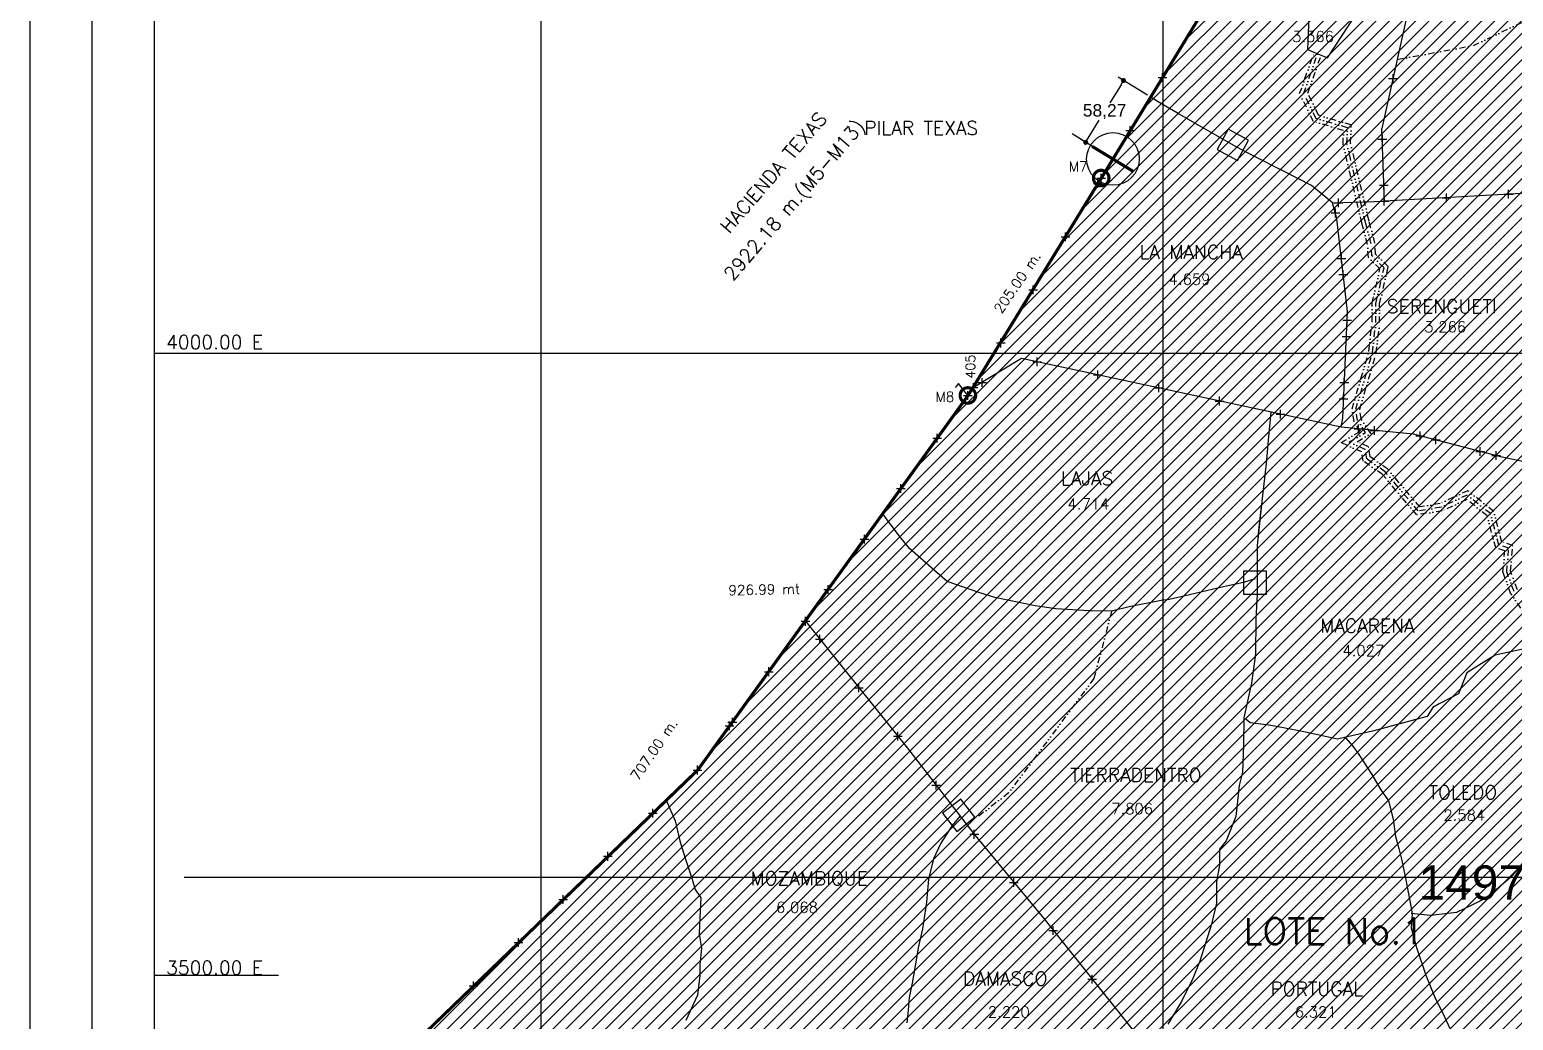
# Model space of a CAD drawing. Extents: x 0 to 28539, y 0 to 9112.
# Drawn here: x 22785 to 23977, y 6561 to 7357 of the extents above; entities that cross this region are included whole.
import ezdxf
from ezdxf.enums import TextEntityAlignment as Align

# ---------------------------------------------------------------- set-up
doc = ezdxf.new("R2010")
doc.units = 0
doc.header["$LTSCALE"] = 10
doc.header["$MEASUREMENT"] = 0
doc.header["$PDMODE"] = 2
doc.header["$PDSIZE"] = 3.5
doc.linetypes.add('DIVIDE', pattern=[1.25, 0.5, -0.25, 0, -0.25, 0, -0.25])
doc.layers.get('0').update_dxf_attribs({"linetype": 'CONTINUOUS'})
doc.layers.get('Defpoints').update_dxf_attribs({"linetype": 'CONTINUOUS'})
for name, color, linetype in [('AREA', 2, 'CONTINUOUS'), ('CANO', 5, 'DIVIDE'), ('CERCO', 2, 'CONTINUOUS'), ('COORD', 8, 'CONTINUOUS'), ('COORDENADAS', 1, 'CONTINUOUS'), ('DIV-', 5, 'CONTINUOUS'), ('HOJA', 8, 'CONTINUOUS'), ('LIMITE', 6, 'CONTINUOUS'), ('LINEA', 7, 'CONTINUOUS'), ('MOJON', 2, 'CONTINUOUS'), ('MURO', 3, 'CONTINUOUS'), ('PL', 3, 'CONTINUOUS'), ('PUA', 1, 'CONTINUOUS'), ('R', 1, 'CONTINUOUS'), ('r-100', 6, 'CONTINUOUS'), ('R-100B', 6, 'CONTINUOUS'), ('R120', 5, 'CONTINUOUS'), ('R60', 2, 'CONTINUOUS'), ('R80', 2, 'CONTINUOUS')]:
    doc.layers.add(name, color=color, linetype=linetype)
doc.styles.add('ARIAL', font='arial.ttf')
doc.styles.add('SIMPLEX', font='simplex', dxfattribs={"height": 8})
doc.dimstyles.new('Arq 1000', dxfattribs={"dimscale": 5, "dimtxt": 2, "dimasz": 0.8, "dimexe": 1, "dimexo": 0.625, "dimgap": 0.2, "dimtad": 0, "dimtih": 1, "dimtoh": 1, "dimzin": 1, "dimtxsty": 'ARIAL', "dimblk": 'DOT', "dimcen": 2.5, "dimadec": 0, "dimazin": 0, "dimtfac": 1, "dimtix": 1, "dimtmove": 2, "dimatfit": 3, "dimfxl": 1, "dimarcsym": 0})

# ---------------------------------------------------------------- blocks, each defined once
blk = doc.blocks.new('_DOT')
at = {"color": 0, "linetype": 'ByBlock'}
blk.add_line((-0.5, 0), (-1, 0), dxfattribs=at)
at = {"color": 0, "linetype": 'ByBlock', "const_width": 0.5}
blk.add_lwpolyline([(-0.25, 0, 1), (0.25, 0, 1)], format="xyb", close=True, dxfattribs=at)
blk = doc.blocks.new('*D13')
at = {"color": 1, "lineweight": -2}
for p, q in [((23662, 7312.8), (23653.1, 7298.4)), ((23683.2, 7304.5), (23659.8, 7318.8)), ((23635.7, 7269.9), (23644.5, 7284.3)), ((23652.7, 7254.8), (23629.4, 7269.1))]:
    blk.add_line(p, q, dxfattribs=at)
at = {"layer": 'Defpoints', "color": 0}
for p in [(23664, 7316.2), (23685.8, 7302.9), (23655.4, 7253.2)]:
    blk.add_point(p, dxfattribs=at)
at = {"color": 1, "lineweight": -2, "xscale": 4, "yscale": 4, "zscale": 4}
for p, rotation in [((23664, 7316.2), 58.52609365823916), ((23633.6, 7266.5), 238.5260936582391)]:
    blk.add_blockref('_DOT', p, dxfattribs=dict(at, rotation=rotation))
at = {"color": 7, "insert": (23648.8, 7291.3), "char_height": 10, "attachment_point": 5, "style": 'ARIAL'}
blk.add_mtext('58,27', dxfattribs=at)

msp = doc.modelspace()

# ---------------------------------------------------------------- hatches: boundary and pattern name
at = {"layer": 'COORDENADAS', "true_color": 0xe60000}
h = msp.add_hatch(dxfattribs=at)
h.set_pattern_fill('LINE', color=1, scale=60, angle=45)
h.set_pattern_definition([(45, (4432.5205, 9e-13), (-5.3033009, 5.3033009), [])])
h.paths.add_polyline_path([(23082.714, 6531.279), (23082.517, 6531.478), (23321.603, 6761.996), (23538.902, 7063.063), (23646.071, 7237.819), (23741.136, 7393.853), (23829.56, 7538.989), (23938.814, 7718.312), (23969.43, 7766.817), (24140.919, 8042.891), (24178.698, 8048.731), (24189.838, 8044.085), (24203.977, 8020.356), (24209.128, 8003.794), (24215.24, 7990.137), (24225.033, 7981.418), (24228.981, 7979.206), (24231.826, 7978.275), (24269.187, 7949.657), (24293.866, 7930.753), (24263.417, 7900.027), (24207.04, 7661.556), (24195.537, 7556.013), (24195.508, 7555.727), (24155.663, 7559.685), (24165.325, 7375.548), (24169.18, 7320.778), (24174.304, 7256.827), (24180.471, 7238.92), (24177.684, 7232.516), (24178.889, 7227.554), (24192.868, 7117.528), (24200.035, 7065.937), (24210.321, 7003.164), (24216.311, 6966.138), (24266.921, 6953.947), (24271.413, 6952.824), (24276.509, 6952.447), (24472.964, 6915.747), (24512.129, 6908.254), (24549.174, 6901.391), (24555.914, 6900.162), (24585.957, 6895.079), (24644.045, 6886.665), (24703.855, 6877.711), (24698.709, 6831.162), (24720.504, 6796.818), (24710.357, 6777.569), (24724.482, 6776.082), (24708.206, 6745.58), (24711.971, 6716.636), (24721.452, 6692.891), (24721.215, 6690.371), (24720.353, 6687.342), (24706.47, 6654.382), (24680.187, 6599.963), (24684.927, 6482.974), (24688.02, 6450.188), (24749.535, 6386.906), (24773.168, 6338.367), (24764.769, 6334.465), (24761.469, 6332.933), (24749.834, 6327.36), (24740.889, 6324.348), (24691.262, 6303.589), (24654.164, 6278.145), (24533.057, 6237.084), (24404.181, 6226.791), (24352.306, 6223.506), (24311.359, 6218.426), (24233.948, 6177.31), (24166.288, 6142.623), (24143.61, 6141.075), (24060.468, 6145.349), (24026.299, 6152.13), (23979.053, 6145.476), (23932.157, 6142.983), (23913.317, 6146.831), (23876.508, 6132.855), (23880.595, 6158.356), (23872.418, 6188.459), (23854.375, 6207.066), (23766.5, 6222.461), (23750.444, 6235.273), (23722.209, 6247.539), (23531.789, 6145.089), (23501.013, 6208.979), (23512.005, 6264.907), (23509.512, 6280.25), (23500.965, 6312.995), (23465.289, 6328.243), (23433.732, 6337.384), (23322.802, 6341.458), (23297.724, 6330.149), (23283.099, 6315.569), (23267.408, 6275.766), (23227.915, 6248.391), (23216.182, 6242.583), (23209.242, 6239.148), (23192.991, 6231.104), (23166.121, 6235.723), (23148.873, 6268.54), (23146.723, 6308.894), (23147.576, 6333.859), (23144.71, 6337.811), (23149.539, 6421.826), (23143.651, 6459.878), (23136.968, 6476.215), (23104.191, 6502.542), (23082.714, 6531.279), (23082.52, 6531.481)])

# ---------------------------------------------------------------- linework, layer by layer
at = {"layer": 'AREA'}
for p in [(23543.458, 7069.395), (23408.273, 6881.505), (23321.603, 6761.996)]:
    msp.add_point(p, dxfattribs=at)
at = {"layer": 'CANO', "color": 152, "true_color": 0x2a7dc6}
for points in [[(23884.011, 7333.177), (23945.238, 7344.318), (24005.342, 7372.918), (24071.648, 7392.937), (24126.173, 7405.371), (24136.753, 7407.784), (24163.081, 7418.312)], [(23654.433, 6889.57), (23640.226, 6835.43), (23571.624, 6743.55), (23545.295, 6723.131)]]:
    msp.add_lwpolyline(points, dxfattribs=at)
at = {"layer": 'CANO'}
for points in [[(23983.436, 6891.98), (23975.221, 6904.08), (23969.015, 6921.015), (23970.488, 6938.169), (23963.177, 6940.588), (23956.296, 6966.396), (23939.93, 6979.516), (23920.191, 6970.345), (23899.685, 6967.059), (23872.27, 6999.551), (23856.751, 7010.321), (23855.574, 7017.657), (23838.861, 7025.182), (23854.385, 7034.323), (23849.293, 7041.943), (23847.728, 7052.337), (23861.263, 7098.274), (23863.887, 7121.958), (23863.847, 7137.4), (23870.167, 7164.775), (23860.812, 7173.967), (23860.179, 7184.432), (23855.538, 7201.7), (23840.505, 7265.138), (23840.927, 7276.082), (23816.646, 7283.302), (23805.607, 7305.735), (23817.273, 7338.765)], [(23977.911, 6905.46), (23972.061, 6921.422), (23973.68, 6940.273), (23965.659, 6942.927), (23958.941, 6968.121), (23940.355, 6983.021), (23919.305, 6973.242), (23900.885, 6970.29), (23874.307, 7001.79), (23859.511, 7012.058), (23858.28, 7019.729), (23845.378, 7025.538), (23858.644, 7033.35), (23852.16, 7043.053), (23850.794, 7052.127), (23864.216, 7097.681), (23866.888, 7121.797), (23866.848, 7137.062), (23873.468, 7165.738), (23863.737, 7175.299), (23863.156, 7184.917), (23858.447, 7202.436), (23843.519, 7265.431), (23844.015, 7278.294), (23818.759, 7285.804), (23808.857, 7305.927), (23820.102, 7337.766)], [(23980.6, 6906.839), (23975.107, 6921.829), (23976.871, 6942.376), (23968.14, 6945.266), (23961.586, 6969.845), (23940.779, 6986.526), (23918.419, 6976.138), (23902.084, 6973.52), (23876.343, 7004.028), (23862.27, 7013.794), (23860.986, 7021.8), (23851.894, 7025.894), (23862.902, 7032.376), (23855.026, 7044.162), (23853.859, 7051.916), (23867.168, 7097.087), (23869.888, 7121.635), (23869.849, 7136.724), (23876.769, 7166.7), (23866.662, 7176.63), (23866.132, 7185.401), (23861.355, 7203.171), (23846.532, 7265.725), (23847.102, 7280.505), (23820.871, 7288.305), (23812.106, 7306.118), (23822.93, 7336.767)]]:
    msp.add_lwpolyline(points, dxfattribs=at)
at = {"layer": 'CERCO'}
for points in [[(23838.991, 7037.54), (23582.021, 7092.902), (23543.458, 7069.395), (23938.814, 7718.312)], [(24052.445, 7676.508), (23896.251, 7388.736), (23871.771, 7277.618)], [(23845.533, 7452.372), (23813.688, 7386.764), (23812, 7341.054), (23820.102, 7337.766), (23828, 7334.541), (23861.79, 7386.221), (23863.358, 7391.122)], [(24187.784, 7234.831), (24188.673, 7230.314), (24178.921, 7227.84), (24197.216, 7083.143), (24216.408, 6966.017), (24139.517, 6977.038), (23968.359, 7013.507), (23897.128, 7031.978), (23838.991, 7037.54), (23840.215, 7044.854), (23844.093, 7130.472), (23835.614, 7205.018), (23832.067, 7217.816), (23873.766, 7219.127), (23871.771, 7277.618)], [(24178.921, 7227.84), (24177.543, 7232.191), (24156.076, 7235.087), (23873.766, 7219.127)], [(23543.458, 7069.395), (23408.273, 6881.505), (23424.62, 6861.366), (23490.462, 6779.43), (23544.759, 6709.418), (23599.882, 6642.502), (23678.373, 6544.415), (23668.29, 6495.372)], [(23408.273, 6881.505), (23321.603, 6761.996)], [(22990.209, 6433.905), (23084.637, 6533.719), (23321.603, 6761.996)]]:
    msp.add_lwpolyline(points, dxfattribs=at)
at = {"layer": 'COORD'}
for p, q in [((23195.703, 9011.951), (23195.703, 5554.586)), ((23695.703, 9011.951), (23695.703, 5554.586)), ((22884.719, 7097.055), (28514.925, 7097.055)), ((22908.88, 6675.738), (28539.086, 6675.738))]:
    msp.add_line(p, q, dxfattribs=at)
at = {"layer": 'COORDENADAS'}
for p, q in [((22884.719, 7097.055), (22984.719, 7097.055)), ((22884.719, 6597.055), (22984.719, 6597.055))]:
    msp.add_line(p, q, dxfattribs=at)
at = {"layer": 'DIV-'}
for p, q in [((23477.164, 6958.919), (23470.454, 6967.928)), ((23772.277, 6949.377), (23774.865, 6974.189)), ((23483.875, 6949.91), (23477.164, 6958.919)), ((23491.895, 6940.032), (23483.875, 6949.91)), ((23511.945, 6922.277), (23491.895, 6940.032)), ((23522.371, 6913.599), (23511.945, 6922.277)), ((23547.617, 6904.693), (23522.371, 6913.599)), ((23744.377, 6909.263), (23717.061, 6902.794)), ((23760.391, 6912.653), (23744.377, 6909.263)), ((23769.97, 6915.536), (23760.391, 6912.653)), ((23560.565, 6900.592), (23547.617, 6904.693)), ((23592.892, 6894.011), (23560.565, 6900.592)), ((23609.655, 6891.439), (23592.892, 6894.011)), ((23694.265, 6898.114), (23668.601, 6893.041)), ((23700.731, 6899.015), (23694.265, 6898.114)), ((23717.061, 6902.794), (23700.731, 6899.015)), ((23636.789, 6889.837), (23609.655, 6891.439)), ((23654.433, 6889.57), (23636.789, 6889.837)), ((23668.601, 6893.041), (23654.433, 6889.57))]:
    msp.add_line(p, q, dxfattribs=at)
for points in [[(23832.067, 7217.816), (23815.139, 7231.734), (23792.513, 7243.342), (23768.336, 7255.57), (23755.155, 7262.768), (23732.072, 7275.691), (23707.469, 7289.928), (23695.885, 7296.735), (23685.734, 7302.919)], [(23782.373, 7049.737), (23780.634, 7030.161), (23778.688, 7008.363), (23775.486, 6980.142), (23771.545, 6942.354), (23771.545, 6921.939), (23771.545, 6903.367), (23770.315, 6883.596), (23770.106, 6855.213), (23766.99, 6831.785), (23760.782, 6803.84), (23760.446, 6782.11), (23759.573, 6760.322), (23756.955, 6749.428), (23754.338, 6724.591), (23746.484, 6704.982), (23741.248, 6698.445), (23741.248, 6685.373), (23738.631, 6672.3), (23738.631, 6654.87), (23734.813, 6637.985), (23725.323, 6608.245), (23719.651, 6594.519), (23710.697, 6576.018), (23699.633, 6557.78)], [(23984.929, 6859.172), (23962.806, 6854.424), (23951.424, 6847.319), (23940.043, 6840.215), (23933.214, 6823.164), (23917.849, 6815.065), (23912.727, 6812.365), (23908.174, 6804.977), (23899.069, 6802.703), (23883.24, 6798.434), (23864.231, 6793.291), (23842.811, 6788.304), (23835.901, 6786.789), (23810.292, 6792.331), (23791.228, 6796.167), (23780.7, 6798.156), (23765.904, 6799.861), (23762.489, 6802.514)], [(23842.811, 6787.547), (23847.947, 6781.323), (23853.082, 6774.342), (23863.521, 6758.356), (23870.248, 6746.772), (23876.976, 6737.274), (23880.711, 6722.398), (23882.608, 6708.509), (23885.239, 6698.943), (23887.871, 6689.378), (23891.028, 6673.611), (23894.922, 6652.483), (23896.08, 6646.282), (23895.186, 6635.107), (23899.522, 6619.229), (23907.153, 6597.055), (23913.974, 6579.896), (23922.006, 6563.657), (23926.3, 6554.275)], [(24053.644, 6750.075), (24020.751, 6738.044), (24007.851, 6723.442), (24001.537, 6711.35), (23995.223, 6699.259), (23985.119, 6687.381), (23975.015, 6675.503), (23956.281, 6659.631), (23943.967, 6653.482), (23931.653, 6647.333), (23910.814, 6645.02), (23895.278, 6646.589)], [(23296.32, 6737.64), (23303.475, 6721.097), (23307.234, 6705.139), (23311.621, 6691.058), (23317.26, 6674.162), (23319.766, 6666.026), (23324.153, 6659.142), (23323.526, 6643.497), (23322.899, 6630.356), (23324.779, 6618.465), (23323.526, 6605.726), (23323.526, 6596.875), (23321.646, 6581.074), (23312.09, 6560.579)], [(23532.589, 6725.109), (23526.203, 6717.406), (23517.055, 6703.285), (23511.334, 6690.54), (23507.374, 6674.279), (23505.614, 6655.821), (23502.534, 6634.286), (23498.818, 6618.992), (23497.64, 6610.76), (23494.108, 6590.767), (23491.753, 6579.007), (23490.811, 6568.893), (23489.869, 6558.779)]]:
    msp.add_lwpolyline(points, dxfattribs=at)
for points in [[(23739.364, 7260.87), (23755.684, 7251.958), (23764.585, 7268.258), (23748.264, 7277.17)], [(23760.391, 6903.367), (23778.987, 6903.367), (23778.987, 6921.939), (23760.391, 6921.939)], [(23529.928, 6712.603), (23544.622, 6723.999), (23533.24, 6738.675), (23518.546, 6727.279)]]:
    msp.add_lwpolyline(points, close=True, dxfattribs=at)
at = {"layer": 'HOJA'}
msp.add_lwpolyline([(23082.517, 6531.478), (23321.603, 6761.996), (23538.902, 7063.063), (23646.071, 7237.819), (23741.136, 7393.853)], dxfattribs=at)
msp.add_lwpolyline([(23082.517, 6531.478), (23321.603, 6761.996), (23538.902, 7063.063), (23646.071, 7237.819), (23741.136, 7393.853)], dxfattribs=at)
at = {"layer": 'LIMITE'}
msp.add_lwpolyline([(23105.546, 6553.862), (23141.556, 6588.551), (23177.565, 6623.24), (23213.575, 6657.929), (23249.584, 6692.618), (23285.593, 6727.307), (23321.603, 6761.996), (23347.375, 6797.532), (23378.918, 6841.028), (23408.273, 6881.505), (23426.651, 6907.048), (23455.853, 6947.635), (23485.054, 6988.222), (23514.256, 7028.808), (23538.902, 7063.063), (23565.295, 7105.237), (23591.31, 7147.937), (23617.325, 7190.636), (23646.071, 7237.819), (23669.354, 7276.035), (23695.369, 7318.734), (23721.384, 7361.433)], dxfattribs=at)
at = {"layer": 'LINEA', "color": 1, "elevation": 96}
msp.add_lwpolyline([(27774.336, 5454.586), (27774.336, 9111.951), (22784.719, 9111.951), (22784.719, 5454.586)], close=True, dxfattribs=at)
at = {"layer": 'LINEA', "color": 2, "elevation": 96}
msp.add_lwpolyline([(27724.336, 5504.586), (27724.336, 9061.951), (22834.719, 9061.951), (22834.719, 5504.586)], close=True, dxfattribs=at)
at = {"layer": 'LINEA', "color": 7, "elevation": 96}
msp.add_lwpolyline([(27674.336, 5554.586), (27674.336, 9011.951), (22884.719, 9011.951), (22884.719, 5554.586)], close=True, dxfattribs=at)
at = {"layer": 'MOJON', "color": 84, "true_color": 0x32a00e, "const_width": 2.5}
msp.add_lwpolyline([(23655.552, 7253.142), (23741.243, 7393.792), (23829.668, 7538.927), (23938.921, 7718.25), (23969.537, 7766.756), (24141.026, 8042.829)], dxfattribs=at)
at = {"layer": 'MOJON', "color": 12, "true_color": 0xd10000, "const_width": 2.5}
for points in [[(23638.714, 7263.329), (23672.155, 7242.956)], [(23082.643, 6531.398), (23082.628, 6531.42), (23082.822, 6531.218), (23082.625, 6531.417), (23321.71, 6761.934), (23539.009, 7063.001), (23646.179, 7237.757), (23655.552, 7253.142)]]:
    msp.add_lwpolyline(points, dxfattribs=at)
at = {"layer": 'MOJON', "const_width": 2.5}
for points in [[(23646.071, 7231.569, 1), (23646.071, 7244.069, 1)], [(23538.902, 7056.813, 1), (23538.902, 7069.313, 1)]]:
    msp.add_lwpolyline(points, format="xyb", close=True, dxfattribs=at)
at = {"layer": 'MOJON'}
for p in [(23646.071, 7237.819), (23538.902, 7063.063)]:
    msp.add_point(p, dxfattribs=at)
at = {"layer": 'MURO'}
msp.add_line((23622.746, 7273.65), (23655.552, 7253.142), dxfattribs=at)
for points in [[(23620.626, 7196.054), (23646.071, 7237.819), (23669.354, 7276.035), (23695.369, 7318.734), (23721.384, 7361.433)], [(23620.626, 7196.054), (23591.31, 7147.937), (23565.295, 7105.237), (23538.902, 7063.063), (23514.256, 7028.808), (23485.054, 6988.222), (23455.853, 6947.635), (23426.651, 6907.048), (23408.273, 6881.505), (23378.918, 6841.028), (23347.375, 6797.532), (23321.603, 6761.996), (23285.593, 6727.307), (23249.584, 6692.618), (23213.575, 6657.929), (23177.565, 6623.24), (23141.556, 6588.551), (23105.546, 6553.862), (23081.398, 6530.295), (23070.228, 6518.488), (23035.866, 6482.167), (23001.504, 6445.845), (22990.209, 6433.905)]]:
    msp.add_lwpolyline(points, dxfattribs=at)
msp.add_circle((23655.552, 7253.142), 21.164, dxfattribs=at)
at = {"layer": 'PL'}
msp.add_lwpolyline([(23721.384, 7361.433), (23695.369, 7318.734), (23669.354, 7276.035), (23646.071, 7237.819), (23617.325, 7190.636), (23591.31, 7147.937), (23565.295, 7105.237), (23538.902, 7063.063), (23514.256, 7028.808), (23485.054, 6988.222), (23455.853, 6947.635), (23426.651, 6907.048), (23408.273, 6881.505), (23378.918, 6841.028), (23349.564, 6800.552), (23321.603, 6761.996), (23285.593, 6727.307), (23249.584, 6692.618), (23213.575, 6657.929), (23177.565, 6623.24), (23141.556, 6588.551), (23105.546, 6553.862)], dxfattribs=at)
msp.add_point((23347.375, 6797.532), dxfattribs=at)
at = {"layer": 'PUA'}
for p in [(23695.369, 7318.734), (23880.637, 7317.864), (23669.354, 7276.035), (23872.065, 7268.991), (23643.339, 7233.335), (23873.323, 7232.103), (23973.606, 7224.771), (23836.768, 7217.963), (23873.659, 7219.123), (23923.686, 7221.949), (23834.307, 7209.733), (23617.325, 7190.636), (23839.232, 7173.207), (23840.711, 7160.2), (23591.31, 7147.937), (23843.776, 7123.489), (23565.295, 7105.237), (23843.184, 7110.412), (23594.598, 7090.192), (23550.313, 7073.574), (23643.477, 7079.661), (23692.355, 7069.131), (23841.514, 7073.541), (23741.234, 7058.601), (23840.922, 7060.463), (23790.112, 7048.07), (23852.795, 7036.219), (23865.827, 7034.972), (23514.256, 7028.808), (23902.418, 7030.606), (23915.09, 7027.32), (23950.817, 7018.055), (23963.489, 7014.769), (23485.054, 6988.222), (23455.853, 6947.635), (23426.651, 6907.048), (23419.952, 6867.116), (23378.918, 6841.028), (23451.3, 6828.164), (23349.564, 6800.552), (23482.619, 6789.189), (23513.431, 6749.812), (23285.593, 6727.307), (23544.073, 6710.302), (23249.584, 6692.618), (23575.838, 6671.689), (23213.575, 6657.929), (23607.494, 6632.988), (23177.565, 6623.24), (23638.734, 6593.949), (23141.556, 6588.551)]:
    msp.add_point(p, dxfattribs=at)
at = {"layer": 'R'}
for p, q in [((23531.296, 7072.596), (23528.735, 7069.572)), ((23538.902, 7063.063), (23531.296, 7072.596))]:
    msp.add_line(p, q, dxfattribs=at)
for points in [[(23347.375, 6797.532), (23378.918, 6841.028), (23408.273, 6881.505)], [(23347.375, 6797.532), (23321.603, 6761.996), (23285.593, 6727.307), (23249.584, 6692.618), (23213.575, 6657.929), (23177.565, 6623.24), (23141.556, 6588.551), (23105.546, 6553.862)]]:
    msp.add_lwpolyline(points, dxfattribs=at)

# ---------------------------------------------------------------- texts
at = {"layer": 'AREA', "style": 'SIMPLEX'}
msp.add_text('405', height=7.5, rotation=90, dxfattribs=at).set_placement((23544.644, 7076.515))
at = {"layer": 'COORDENADAS', "color": 1, "true_color": 0xe60000, "style": 'ARIAL'}
msp.add_text('1497514,07', height=27.5452, dxfattribs=at).set_placement((24002.812, 6657.757), align=Align.CENTER)
at = {"layer": 'MOJON', "color": 12, "true_color": 0xd10000, "style": 'SIMPLEX'}
msp.add_text('926.99 mt', height=8, rotation=1.241982, dxfattribs=at).set_placement((23375.285, 6903.09), align=Align.CENTER)
at = {"layer": 'r-100', "style": 'SIMPLEX'}
for s, p in [('PILAR TEXAS', (23501.374, 7272.608)), ('LA MANCHA', (23718.252, 7172.784)), ('SERENGUETI', (23919.787, 7129.095)), ('LAJAS', (23634.713, 6990.925)), ('MACARENA', (23859.982, 6872.398)), ('TIERRADENTRO', (23673.96, 6752.359)), ('TOLEDO', (23936.843, 6738.5)), ('MOZAMBIQUE', (23411.326, 6669.368)), ('DAMASCO', (23568.903, 6588.85)), ('PORTUGAL', (23819.304, 6580.595))]:
    msp.add_text(s, height=11, dxfattribs=at).set_placement(p, align=Align.CENTER)
at = {"layer": 'R-100B', "style": 'SIMPLEX'}
for s, p in [('3.366', (23816.364, 7347.198)), ('4.659', (23717.092, 7152.114)), ('3.266', (23922.586, 7113.824)), ('4.714', (23635.815, 6971.388)), ('4.027', (23856.778, 6853.585)), ('7.806', (23670.926, 6726.511)), ('2.584', (23937.948, 6721.279)), ('6.068', (23401.531, 6647.206)), ('2.220', (23571.796, 6563.159)), ('6.321', (23818.513, 6563.159))]:
    msp.add_text(s, height=8.7262, dxfattribs=at).set_placement(p, align=Align.CENTER)
at = {"layer": 'R120', "style": 'SIMPLEX'}
msp.add_text('LOTE No.1', height=21, dxfattribs=at).set_placement((23832.97, 6621.947), align=Align.CENTER)
at = {"layer": 'R60', "style": 'SIMPLEX'}
for s, p in [('M7', (23627.573, 7243.137)), ('M8', (23520.404, 7058.01))]:
    msp.add_text(s, height=8, dxfattribs=at).set_placement(p, align=Align.CENTER)
for s, p in [('205.00 m.', (23581.9, 7151.69)), ('707.00 m.', (23289.92, 6776.197))]:
    msp.add_text(s, height=8, rotation=55.41691, dxfattribs=at).set_placement(p, align=Align.CENTER)
at = {"layer": 'R80', "style": 'SIMPLEX'}
for s, p in [('HACIENDA TEXAS', (23386.716, 7238.789)), ('2922.18 m.(M5-M13)', (23403.367, 7216.573))]:
    msp.add_text(s, height=11, rotation=49.379603, dxfattribs=at).set_placement(p, align=Align.CENTER)
for s, p in [('4000.00 E', (22933.342, 7100.414)), ('3500.00 E', (22933.342, 6597.594))]:
    msp.add_text(s, height=11, dxfattribs=at).set_placement(p, align=Align.CENTER)

# ---------------------------------------------------------------- dimensions: what is measured, and where the dimension line sits
dim = msp.add_aligned_dim(p1=(23655.414, 7253.155), p2=(23685.84, 7302.855), distance=25.551, dimstyle='Arq 1000')
dim.commit()
dim.dimension.update_dxf_attribs({"geometry": '*D13', "text_midpoint": (23648.835, 7291.345)})

doc.saveas('drawing.dxf')
